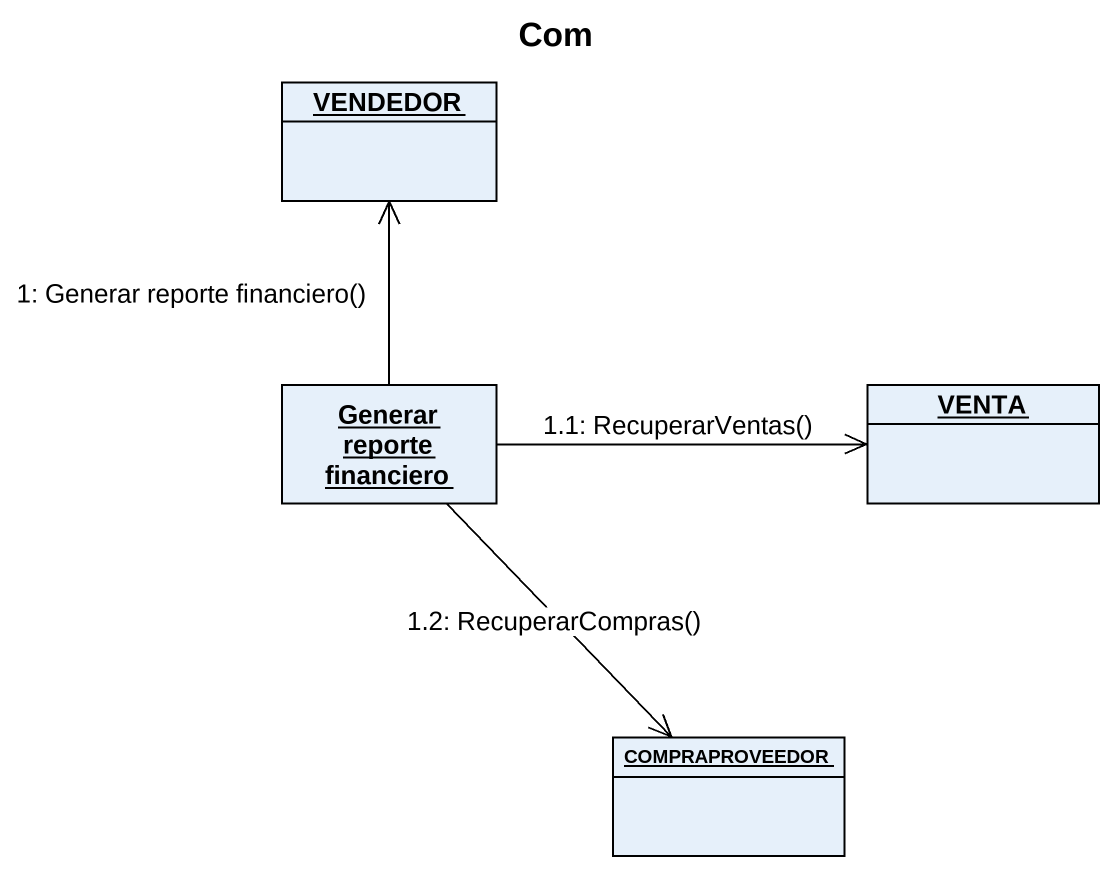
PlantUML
@startuml
title Com
hide circle
hide empty members
object VENDEDOR
object "Generar reporte financiero" as Generar_reporte_financiero
object VENTA
object COMPRAPROVEEDOR
Generar_reporte_financiero -up-> VENDEDOR : 1: Generar reporte financiero()
Generar_reporte_financiero -right-> VENTA : 1.1: RecuperarVentas()
Generar_reporte_financiero --> COMPRAPROVEEDOR : 1.2: RecuperarCompras()
@enduml
